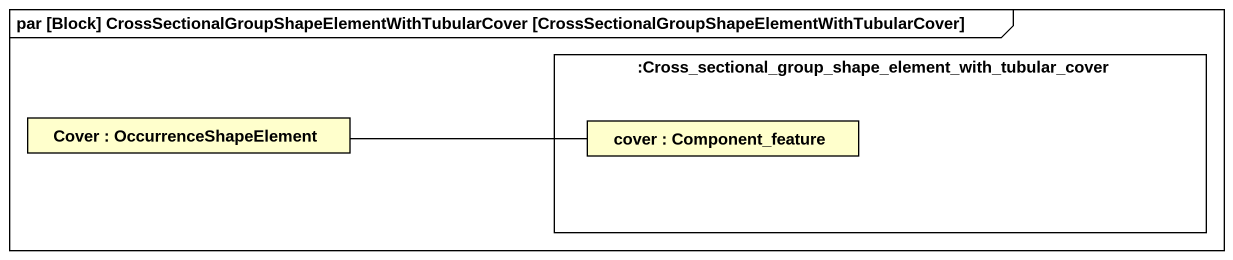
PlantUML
@startuml
mainframe par [Block] CrossSectionalGroupShapeElementWithTubularCover [CrossSectionalGroupShapeElementWithTubularCover]
rectangle ":Cross_sectional_group_shape_element_with_tubular_cover" as Cross_sectional_group_shape {
  rectangle "cover : Component_feature" as cover
}
rectangle "Cover : OccurrenceShapeElement" as Cover
Cover -right- cover
@enduml
